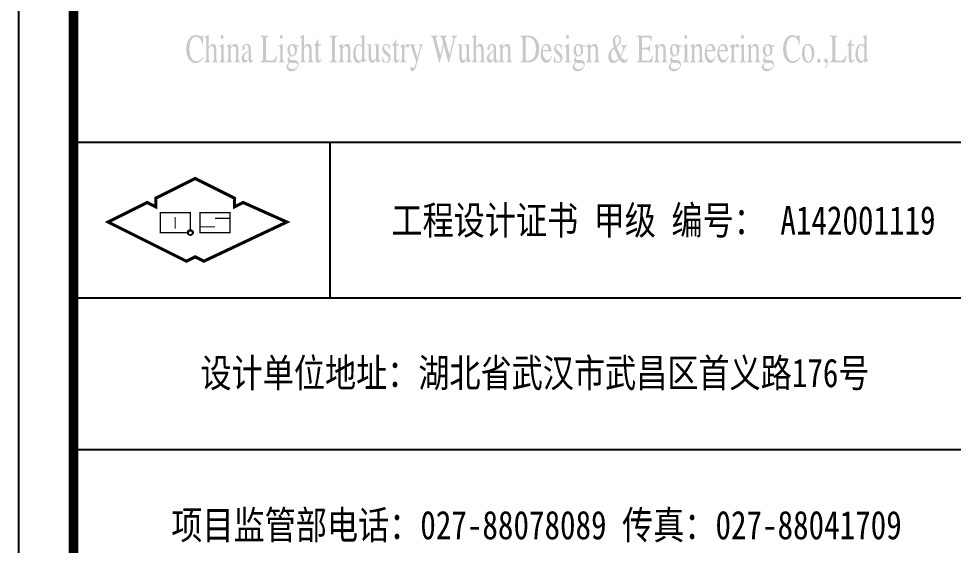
# Model space of a CAD drawing. Header units: metres. Extents: x 497246 to 997717, y 2998582 to 5998198.
# Drawn here: x 498793.2 to 498878.4, y 2999179.7 to 2999227.7 of the extents above; entities that cross this region are included whole.
import ezdxf

# ---------------------------------------------------------------- set-up
doc = ezdxf.new("R2010")
doc.units = ezdxf.units.M
doc.header["$LTSCALE"] = 1000
doc.layers.add('文字-给水', color=140, linetype='CONTINUOUS')
doc.styles.add('中文仿宋', font='simfang.ttf', dxfattribs={"width": 0.8, "height": 2.5})

msp = doc.modelspace()

# ---------------------------------------------------------------- hatches: boundary and pattern name
at = {"layer": '文字-给水'}
h = msp.add_hatch(color=256, dxfattribs=at)
h.paths.add_polyline_path([(498809.964, 2999226.2), (498809.905, 2999226.2), (498809.808, 2999226.059), (498809.803, 2999226.064), (498809.633, 2999226.132), (498809.487, 2999226.18), (498809.317, 2999226.2), (498809.302, 2999226.2), (498809.127, 2999226.171), (498808.972, 2999226.103), (498808.826, 2999225.986), (498808.699, 2999225.83), (498808.685, 2999225.806), (498808.588, 2999225.616), (498808.515, 2999225.402), (498808.471, 2999225.174), (498808.456, 2999224.921), (498808.456, 2999224.911), (498808.471, 2999224.654), (498808.515, 2999224.42), (498808.583, 2999224.206), (498808.68, 2999224.021), (498808.709, 2999223.983), (498808.836, 2999223.837), (498808.981, 2999223.73), (498809.142, 2999223.667), (498809.322, 2999223.647), (498809.443, 2999223.657), (498809.604, 2999223.705), (498809.755, 2999223.798), (498809.891, 2999223.929), (498810.022, 2999224.104), (498809.973, 2999224.182), (498809.905, 2999224.094), (498809.779, 2999223.963), (498809.696, 2999223.905), (498809.536, 2999223.837), (498809.361, 2999223.812), (498809.346, 2999223.812), (498809.181, 2999223.851), (498809.035, 2999223.953), (498808.913, 2999224.124), (498808.874, 2999224.211), (498808.806, 2999224.415), (498808.763, 2999224.654), (498808.748, 2999224.916), (498808.753, 2999225.047), (498808.777, 2999225.3), (498808.826, 2999225.529), (498808.899, 2999225.723), (498808.918, 2999225.752), (498809.035, 2999225.918), (498809.181, 2999226.015), (498809.351, 2999226.044), (498809.414, 2999226.044), (498809.58, 2999225.986), (498809.721, 2999225.859), (498809.769, 2999225.796), (498809.866, 2999225.602), (498809.92, 2999225.363), (498809.988, 2999225.363)], flags=0)
h.paths.add_polyline_path([(498810.503, 2999226.214), (498810.43, 2999226.185), (498810.246, 2999226.103), (498810.119, 2999226.054), (498810.119, 2999225.986), (498810.246, 2999225.966), (498810.28, 2999225.816), (498810.28, 2999223.987), (498810.255, 2999223.832), (498810.119, 2999223.749), (498810.119, 2999223.701), (498810.664, 2999223.701), (498810.664, 2999223.749), (498810.557, 2999223.793), (498810.503, 2999223.987), (498810.503, 2999224.979), (498810.635, 2999225.14), (498810.785, 2999225.198), (498810.829, 2999225.193), (498810.941, 2999225.091), (498810.98, 2999224.853), (498810.98, 2999223.987), (498810.951, 2999223.832), (498810.819, 2999223.749), (498810.819, 2999223.701), (498811.364, 2999223.701), (498811.364, 2999223.749), (498811.257, 2999223.793), (498811.199, 2999223.987), (498811.199, 2999224.829), (498811.189, 2999225.028), (498811.131, 2999225.232), (498811.029, 2999225.354), (498810.878, 2999225.393), (498810.781, 2999225.373), (498810.64, 2999225.276), (498810.503, 2999225.091)], flags=0)
h.paths.add_polyline_path([(498815.949, 2999226.146), (498815.23, 2999226.146), (498815.23, 2999226.078), (498815.244, 2999226.073), (498815.405, 2999226.01), (498815.458, 2999225.835), (498815.458, 2999223.997), (498815.395, 2999223.827), (498815.23, 2999223.769), (498815.23, 2999223.701), (498816.625, 2999223.701), (498816.747, 2999224.342), (498816.683, 2999224.342), (498816.674, 2999224.313), (498816.576, 2999224.08), (498816.465, 2999223.944), (498816.406, 2999223.91), (498816.251, 2999223.866), (498816.037, 2999223.851), (498815.974, 2999223.851), (498815.784, 2999223.895), (498815.721, 2999223.997), (498815.721, 2999225.83), (498815.726, 2999225.85), (498815.784, 2999226.02), (498815.949, 2999226.078)], flags=0)
h.paths.add_polyline_path([(498820.491, 2999225.845), (498820.457, 2999225.782), (498820.35, 2999225.592), (498820.228, 2999225.407), (498820.126, 2999225.295), (498820.121, 2999225.261), (498820.131, 2999225.237), (498820.267, 2999225.237), (498820.267, 2999224.056), (498820.277, 2999223.919), (498820.34, 2999223.725), (498820.466, 2999223.662), (498820.495, 2999223.662), (498820.656, 2999223.739), (498820.68, 2999223.764), (498820.807, 2999223.949), (498820.773, 2999223.992), (498820.743, 2999223.953), (498820.602, 2999223.851), (498820.53, 2999223.91), (498820.491, 2999224.162), (498820.491, 2999225.237), (498820.743, 2999225.237), (498820.743, 2999225.354), (498820.491, 2999225.354)], flags=0)
h.paths.add_polyline_path([(498822.27, 2999226.146), (498821.497, 2999226.146), (498821.497, 2999226.078), (498821.541, 2999226.073), (498821.701, 2999226.005), (498821.75, 2999225.835), (498821.75, 2999223.968), (498821.677, 2999223.817), (498821.497, 2999223.769), (498821.497, 2999223.701), (498822.27, 2999223.701), (498822.27, 2999223.769), (498822.222, 2999223.769), (498822.066, 2999223.842), (498822.017, 2999224.017), (498822.017, 2999225.879), (498822.09, 2999226.025), (498822.27, 2999226.078)], flags=0)
h.paths.add_polyline_path([(498822.718, 2999225.393), (498822.338, 2999225.218), (498822.338, 2999225.164), (498822.465, 2999225.14), (498822.499, 2999224.989), (498822.499, 2999223.987), (498822.47, 2999223.832), (498822.338, 2999223.749), (498822.338, 2999223.701), (498822.883, 2999223.701), (498822.883, 2999223.749), (498822.776, 2999223.793), (498822.718, 2999223.987), (498822.718, 2999224.979), (498822.859, 2999225.14), (498823.004, 2999225.198), (498823.145, 2999225.125), (498823.199, 2999224.916), (498823.199, 2999223.987), (498823.17, 2999223.832), (498823.034, 2999223.749), (498823.034, 2999223.701), (498823.583, 2999223.701), (498823.583, 2999223.749), (498823.476, 2999223.793), (498823.418, 2999223.987), (498823.418, 2999224.829), (498823.408, 2999225.004), (498823.359, 2999225.218), (498823.262, 2999225.349), (498823.121, 2999225.393), (498823, 2999225.368), (498822.854, 2999225.266), (498822.718, 2999225.086)], flags=0)
h.paths.add_polyline_path([(498827.604, 2999225.845), (498827.57, 2999225.782), (498827.463, 2999225.592), (498827.342, 2999225.407), (498827.244, 2999225.295), (498827.235, 2999225.261), (498827.249, 2999225.237), (498827.385, 2999225.237), (498827.385, 2999224.056), (498827.39, 2999223.919), (498827.458, 2999223.725), (498827.585, 2999223.662), (498827.609, 2999223.662), (498827.77, 2999223.739), (498827.794, 2999223.764), (498827.925, 2999223.949), (498827.891, 2999223.992), (498827.862, 2999223.953), (498827.721, 2999223.851), (498827.643, 2999223.91), (498827.604, 2999224.162), (498827.604, 2999225.237), (498827.862, 2999225.237), (498827.862, 2999225.354), (498827.604, 2999225.354)], flags=0)
h.paths.add_polyline_path([(498839.079, 2999223.837), (498839.065, 2999223.822), (498838.899, 2999223.769), (498838.899, 2999223.701), (498839.687, 2999223.701), (498839.872, 2999223.725), (498840.037, 2999223.778), (498840.188, 2999223.861), (498840.324, 2999223.978), (498840.387, 2999224.056), (498840.494, 2999224.226), (498840.567, 2999224.43), (498840.611, 2999224.658), (498840.63, 2999224.916), (498840.626, 2999225.047), (498840.596, 2999225.291), (498840.538, 2999225.509), (498840.451, 2999225.699), (498840.329, 2999225.859), (498840.29, 2999225.898), (498840.154, 2999226.005), (498839.998, 2999226.083), (498839.823, 2999226.132), (498839.634, 2999226.146), (498838.899, 2999226.146), (498838.899, 2999226.078), (498838.909, 2999226.073), (498839.07, 2999226.01), (498839.123, 2999225.835), (498839.123, 2999224.017)], flags=0)
h.paths.add_polyline_path([(498839.556, 2999223.851), (498839.463, 2999223.871), (498839.391, 2999224.026), (498839.391, 2999225.859), (498839.429, 2999225.991), (498839.556, 2999226.01), (498839.721, 2999225.991), (498839.886, 2999225.932), (498840.032, 2999225.83), (498840.149, 2999225.684), (498840.193, 2999225.611), (498840.271, 2999225.412), (498840.319, 2999225.179), (498840.334, 2999224.916), (498840.329, 2999224.804), (498840.3, 2999224.556), (498840.241, 2999224.338), (498840.149, 2999224.158), (498840.052, 2999224.036), (498839.911, 2999223.934), (498839.745, 2999223.871)], flags=0)
h.paths.add_polyline_path([(498840.791, 2999224.775), (498840.771, 2999224.517), (498840.786, 2999224.289), (498840.835, 2999224.065), (498840.927, 2999223.88), (498840.966, 2999223.827), (498841.102, 2999223.701), (498841.272, 2999223.662), (498841.292, 2999223.662), (498841.447, 2999223.715), (498841.598, 2999223.846), (498841.622, 2999223.876), (498841.734, 2999224.065), (498841.802, 2999224.284), (498841.758, 2999224.308), (498841.724, 2999224.221), (498841.608, 2999224.036), (498841.525, 2999223.963), (498841.365, 2999223.91), (498841.35, 2999223.91), (498841.199, 2999223.973), (498841.073, 2999224.143), (498841.029, 2999224.24), (498840.971, 2999224.459), (498840.951, 2999224.717), (498841.754, 2999224.717), (498841.754, 2999224.761), (498841.72, 2999224.999), (498841.627, 2999225.198), (498841.608, 2999225.232), (498841.467, 2999225.354), (498841.297, 2999225.393), (498841.199, 2999225.378), (498841.044, 2999225.3), (498840.917, 2999225.145), (498840.849, 2999224.994)], flags=0)
h.paths.add_polyline_path([(498840.951, 2999224.838), (498840.995, 2999225.062), (498841.092, 2999225.213), (498841.243, 2999225.261), (498841.35, 2999225.232), (498841.447, 2999225.091), (498841.491, 2999224.838)], flags=0)
h.paths.add_polyline_path([(498842.342, 2999225.393), (498842.23, 2999225.373), (498842.089, 2999225.256), (498842.036, 2999225.164), (498841.992, 2999224.94), (498841.997, 2999224.853), (498842.065, 2999224.658), (498842.206, 2999224.493), (498842.381, 2999224.347), (498842.527, 2999224.182), (498842.58, 2999224.007), (498842.507, 2999223.808), (498842.361, 2999223.744), (498842.313, 2999223.749), (498842.186, 2999223.827), (498842.094, 2999223.997), (498842.036, 2999224.265), (498841.992, 2999224.265), (498841.992, 2999223.691), (498842.026, 2999223.691), (498842.084, 2999223.744), (498842.225, 2999223.701), (498842.376, 2999223.662), (498842.493, 2999223.681), (498842.643, 2999223.778), (498842.721, 2999223.91), (498842.76, 2999224.143), (498842.75, 2999224.231), (498842.677, 2999224.415), (498842.527, 2999224.585), (498842.347, 2999224.741), (498842.206, 2999224.897), (498842.152, 2999225.067), (498842.211, 2999225.242), (498842.347, 2999225.305), (498842.464, 2999225.266), (498842.566, 2999225.115), (498842.634, 2999224.858), (498842.673, 2999224.858), (498842.673, 2999225.359), (498842.643, 2999225.359), (498842.6, 2999225.31), (498842.498, 2999225.349)], flags=0)
h.paths.add_polyline_path([(498847.501, 2999223.842), (498847.404, 2999223.861), (498847.263, 2999223.992), (498847.204, 2999224.119), (498847.165, 2999224.357), (498847.18, 2999224.517), (498847.258, 2999224.722), (498847.316, 2999224.804), (498847.472, 2999224.965), (498847.559, 2999224.736), (498847.637, 2999224.551), (498847.676, 2999224.464), (498847.788, 2999224.231), (498847.861, 2999224.075), (498847.802, 2999224.007), (498847.642, 2999223.885)], flags=0)
h.paths.add_polyline_path([(498847.778, 2999223.817), (498847.929, 2999223.983), (498847.943, 2999223.963), (498848.075, 2999223.798), (498848.221, 2999223.686), (498848.386, 2999223.647), (498848.512, 2999223.691), (498848.639, 2999223.832), (498848.76, 2999224.07), (498848.721, 2999224.109), (498848.624, 2999223.978), (498848.473, 2999223.914), (498848.43, 2999223.919), (498848.269, 2999224.017), (498848.211, 2999224.07), (498848.089, 2999224.245), (498848.177, 2999224.435), (498848.284, 2999224.673), (498848.371, 2999224.868), (498848.439, 2999225.018), (498848.522, 2999225.15), (498848.658, 2999225.203), (498848.658, 2999225.271), (498848.099, 2999225.271), (498848.099, 2999225.198), (498848.191, 2999225.179), (498848.264, 2999225.028), (498848.264, 2999225.004), (498848.235, 2999224.819), (498848.152, 2999224.6), (498848.031, 2999224.352), (498847.953, 2999224.513), (498847.846, 2999224.741), (498847.759, 2999224.94), (498847.691, 2999225.12), (498847.749, 2999225.159), (498847.909, 2999225.295), (498848.016, 2999225.427), (498848.06, 2999225.529), (498848.089, 2999225.777), (498848.08, 2999225.879), (498847.992, 2999226.078), (498847.909, 2999226.146), (498847.744, 2999226.2), (498847.598, 2999226.161), (498847.457, 2999226.03), (498847.374, 2999225.85), (498847.34, 2999225.611), (498847.34, 2999225.587), (498847.365, 2999225.388), (498847.433, 2999225.091), (498847.409, 2999225.077), (498847.238, 2999224.921), (498847.102, 2999224.756), (498847.005, 2999224.581), (498846.947, 2999224.396), (498846.927, 2999224.197), (498846.956, 2999223.987), (498847.049, 2999223.798), (498847.054, 2999223.793), (498847.19, 2999223.681), (498847.37, 2999223.647), (498847.501, 2999223.662), (498847.657, 2999223.725)], flags=0)
h.paths.add_polyline_path([(498847.754, 2999226.078), (498847.885, 2999226.005), (498847.89, 2999225.996), (498847.953, 2999225.782), (498847.953, 2999225.767), (498847.919, 2999225.577), (498847.817, 2999225.398), (498847.657, 2999225.242), (498847.637, 2999225.286), (498847.569, 2999225.514), (498847.55, 2999225.748), (498847.55, 2999225.821), (498847.613, 2999226.015)], flags=0)
h.paths.add_polyline_path([(498854.123, 2999225.398), (498853.705, 2999225.198), (498853.705, 2999225.14), (498853.803, 2999225.169), (498853.837, 2999225.164), (498853.905, 2999224.979), (498853.905, 2999223.987), (498853.861, 2999223.817), (498853.705, 2999223.749), (498853.705, 2999223.701), (498854.318, 2999223.701), (498854.318, 2999223.749), (498854.177, 2999223.803), (498854.123, 2999223.987)], flags=0)
h.paths.add_polyline_path([(498853.987, 2999226.219), (498853.895, 2999226.166), (498853.856, 2999226.03), (498853.895, 2999225.893), (498853.987, 2999225.845), (498854.085, 2999225.893), (498854.123, 2999226.03), (498854.085, 2999226.166)], flags=0)
h.paths.add_polyline_path([(498854.775, 2999225.393), (498854.391, 2999225.218), (498854.391, 2999225.164), (498854.522, 2999225.14), (498854.556, 2999224.989), (498854.556, 2999223.987), (498854.527, 2999223.832), (498854.391, 2999223.749), (498854.391, 2999223.701), (498854.935, 2999223.701), (498854.935, 2999223.749), (498854.828, 2999223.793), (498854.775, 2999223.987), (498854.775, 2999224.979), (498854.916, 2999225.14), (498855.057, 2999225.198), (498855.198, 2999225.125), (498855.251, 2999224.916), (498855.251, 2999223.987), (498855.227, 2999223.832), (498855.091, 2999223.749), (498855.091, 2999223.701), (498855.636, 2999223.701), (498855.636, 2999223.749), (498855.529, 2999223.793), (498855.475, 2999223.987), (498855.475, 2999224.829), (498855.465, 2999225.004), (498855.412, 2999225.218), (498855.32, 2999225.349), (498855.174, 2999225.393), (498855.052, 2999225.368), (498854.906, 2999225.266), (498854.775, 2999225.086)], flags=0)
h.paths.add_polyline_path([(498855.743, 2999224.775), (498855.723, 2999224.517), (498855.738, 2999224.289), (498855.786, 2999224.065), (498855.879, 2999223.88), (498855.913, 2999223.827), (498856.054, 2999223.701), (498856.219, 2999223.662), (498856.239, 2999223.662), (498856.399, 2999223.715), (498856.55, 2999223.846), (498856.574, 2999223.876), (498856.686, 2999224.065), (498856.749, 2999224.284), (498856.71, 2999224.308), (498856.676, 2999224.221), (498856.559, 2999224.036), (498856.477, 2999223.963), (498856.316, 2999223.91), (498856.302, 2999223.91), (498856.151, 2999223.973), (498856.025, 2999224.143), (498855.981, 2999224.24), (498855.922, 2999224.459), (498855.903, 2999224.717), (498856.705, 2999224.717), (498856.705, 2999224.761), (498856.666, 2999224.999), (498856.579, 2999225.198), (498856.559, 2999225.232), (498856.418, 2999225.354), (498856.248, 2999225.393), (498856.151, 2999225.378), (498855.995, 2999225.3), (498855.869, 2999225.145), (498855.796, 2999224.994)], flags=0)
h.paths.add_polyline_path([(498855.903, 2999224.838), (498855.947, 2999225.062), (498856.044, 2999225.213), (498856.19, 2999225.261), (498856.297, 2999225.232), (498856.394, 2999225.091), (498856.443, 2999224.838)], flags=0)
h.paths.add_polyline_path([(498856.89, 2999224.775), (498856.871, 2999224.517), (498856.885, 2999224.289), (498856.934, 2999224.065), (498857.026, 2999223.88), (498857.065, 2999223.827), (498857.206, 2999223.701), (498857.371, 2999223.662), (498857.391, 2999223.662), (498857.547, 2999223.715), (498857.697, 2999223.846), (498857.722, 2999223.876), (498857.833, 2999224.065), (498857.901, 2999224.284), (498857.858, 2999224.308), (498857.824, 2999224.221), (498857.707, 2999224.036), (498857.624, 2999223.963), (498857.464, 2999223.91), (498857.449, 2999223.91), (498857.299, 2999223.973), (498857.172, 2999224.143), (498857.128, 2999224.24), (498857.07, 2999224.459), (498857.051, 2999224.717), (498857.853, 2999224.717), (498857.853, 2999224.761), (498857.819, 2999224.999), (498857.731, 2999225.198), (498857.707, 2999225.232), (498857.571, 2999225.354), (498857.396, 2999225.393), (498857.299, 2999225.378), (498857.148, 2999225.3), (498857.017, 2999225.145), (498856.948, 2999224.994)], flags=0)
h.paths.add_polyline_path([(498857.051, 2999224.838), (498857.094, 2999225.062), (498857.192, 2999225.213), (498857.342, 2999225.261), (498857.449, 2999225.232), (498857.547, 2999225.091), (498857.59, 2999224.838)], flags=0)
h.paths.add_polyline_path([(498859.297, 2999225.398), (498858.879, 2999225.198), (498858.879, 2999225.14), (498858.976, 2999225.169), (498859.01, 2999225.164), (498859.073, 2999224.979), (498859.073, 2999223.987), (498859.03, 2999223.817), (498858.879, 2999223.749), (498858.879, 2999223.701), (498859.491, 2999223.701), (498859.491, 2999223.749), (498859.35, 2999223.803), (498859.297, 2999223.987)], flags=0)
h.paths.add_polyline_path([(498859.161, 2999226.219), (498859.068, 2999226.166), (498859.03, 2999226.03), (498859.068, 2999225.893), (498859.161, 2999225.845), (498859.258, 2999225.893), (498859.297, 2999226.03), (498859.258, 2999226.166)], flags=0)
h.paths.add_polyline_path([(498859.948, 2999225.393), (498859.564, 2999225.218), (498859.564, 2999225.164), (498859.696, 2999225.14), (498859.725, 2999224.989), (498859.725, 2999223.987), (498859.701, 2999223.832), (498859.564, 2999223.749), (498859.564, 2999223.701), (498860.109, 2999223.701), (498860.109, 2999223.749), (498860.002, 2999223.793), (498859.948, 2999223.987), (498859.948, 2999224.979), (498860.085, 2999225.14), (498860.231, 2999225.198), (498860.372, 2999225.125), (498860.425, 2999224.916), (498860.425, 2999223.987), (498860.396, 2999223.832), (498860.265, 2999223.749), (498860.265, 2999223.701), (498860.809, 2999223.701), (498860.809, 2999223.749), (498860.702, 2999223.793), (498860.644, 2999223.987), (498860.644, 2999224.829), (498860.639, 2999225.004), (498860.585, 2999225.218), (498860.488, 2999225.349), (498860.347, 2999225.393), (498860.226, 2999225.368), (498860.08, 2999225.266), (498859.948, 2999225.086)], flags=0)
h.paths.add_polyline_path([(498861.811, 2999223.068), (498861.874, 2999223.127), (498861.991, 2999223.302), (498862.03, 2999223.501), (498862.015, 2999223.662), (498861.927, 2999223.832), (498861.874, 2999223.866), (498861.718, 2999223.91), (498861.504, 2999223.924), (498861.456, 2999223.924), (498861.252, 2999223.958), (498861.184, 2999224.036), (498861.193, 2999224.09), (498861.325, 2999224.269), (498861.466, 2999224.245), (498861.631, 2999224.284), (498861.772, 2999224.406), (498861.855, 2999224.581), (498861.889, 2999224.824), (498861.884, 2999224.902), (498861.84, 2999225.125), (498862.054, 2999225.125), (498862.054, 2999225.271), (498861.889, 2999225.256), (498861.879, 2999225.256), (498861.704, 2999225.32), (498861.641, 2999225.354), (498861.48, 2999225.393), (498861.446, 2999225.393), (498861.276, 2999225.344), (498861.145, 2999225.222), (498861.047, 2999225.033), (498861.013, 2999224.799), (498861.033, 2999224.615), (498861.115, 2999224.43), (498861.256, 2999224.299), (498861.237, 2999224.274), (498861.106, 2999224.124), (498861.091, 2999224.104), (498861.028, 2999223.89), (498861.067, 2999223.788), (498861.164, 2999223.71), (498861.125, 2999223.667), (498860.999, 2999223.496), (498860.984, 2999223.482), (498860.906, 2999223.282), (498860.911, 2999223.239), (498861.013, 2999223.044), (498861.028, 2999223.03), (498861.169, 2999222.927), (498861.349, 2999222.893), (498861.49, 2999222.908), (498861.655, 2999222.966)], flags=0)
h.paths.add_polyline_path([(498861.475, 2999223.102), (498861.261, 2999223.132), (498861.135, 2999223.219), (498861.091, 2999223.37), (498861.111, 2999223.467), (498861.218, 2999223.686), (498861.334, 2999223.662), (498861.519, 2999223.652), (498861.67, 2999223.647), (498861.806, 2999223.628), (498861.879, 2999223.598), (498861.962, 2999223.443), (498861.957, 2999223.389), (498861.84, 2999223.214), (498861.816, 2999223.195), (498861.665, 2999223.127)], flags=0)
h.paths.add_polyline_path([(498861.427, 2999225.291), (498861.504, 2999225.266), (498861.621, 2999225.091), (498861.665, 2999224.945), (498861.689, 2999224.697), (498861.684, 2999224.605), (498861.626, 2999224.406), (498861.495, 2999224.338), (498861.412, 2999224.362), (498861.295, 2999224.527), (498861.256, 2999224.663), (498861.232, 2999224.916), (498861.232, 2999224.96), (498861.276, 2999225.184), (498861.281, 2999225.193)], flags=0)
h.paths.add_polyline_path([(498864.368, 2999226.2), (498864.31, 2999226.2), (498864.213, 2999226.059), (498864.213, 2999226.064), (498864.038, 2999226.132), (498863.892, 2999226.18), (498863.727, 2999226.2), (498863.707, 2999226.2), (498863.537, 2999226.171), (498863.376, 2999226.103), (498863.235, 2999225.986), (498863.104, 2999225.83), (498863.094, 2999225.806), (498862.992, 2999225.616), (498862.919, 2999225.402), (498862.876, 2999225.174), (498862.861, 2999224.921), (498862.861, 2999224.911), (498862.876, 2999224.654), (498862.919, 2999224.42), (498862.987, 2999224.206), (498863.09, 2999224.021), (498863.114, 2999223.983), (498863.24, 2999223.837), (498863.386, 2999223.73), (498863.547, 2999223.667), (498863.727, 2999223.647), (498863.848, 2999223.657), (498864.009, 2999223.705), (498864.159, 2999223.798), (498864.3, 2999223.929), (498864.427, 2999224.104), (498864.378, 2999224.182), (498864.31, 2999224.094), (498864.184, 2999223.963), (498864.106, 2999223.905), (498863.94, 2999223.837), (498863.765, 2999223.812), (498863.751, 2999223.812), (498863.586, 2999223.851), (498863.44, 2999223.953), (498863.323, 2999224.124), (498863.279, 2999224.211), (498863.211, 2999224.415), (498863.167, 2999224.654), (498863.158, 2999224.916), (498863.158, 2999225.047), (498863.182, 2999225.3), (498863.231, 2999225.529), (498863.304, 2999225.723), (498863.323, 2999225.752), (498863.445, 2999225.918), (498863.586, 2999226.015), (498863.761, 2999226.044), (498863.824, 2999226.044), (498863.989, 2999225.986), (498864.13, 2999225.859), (498864.174, 2999225.796), (498864.271, 2999225.602), (498864.329, 2999225.363), (498864.393, 2999225.363)], flags=0)
h.paths.add_polyline_path([(498866.761, 2999224.07), (498866.668, 2999224.046), (498866.605, 2999223.866), (498866.62, 2999223.764), (498866.751, 2999223.671), (498866.785, 2999223.681), (498866.824, 2999223.681), (498866.863, 2999223.628), (498866.8, 2999223.428), (498866.78, 2999223.399), (498866.649, 2999223.243), (498866.673, 2999223.171), (498866.741, 2999223.219), (498866.872, 2999223.399), (498866.921, 2999223.511), (498866.965, 2999223.73), (498866.965, 2999223.754), (498866.907, 2999223.978)], flags=0)
h.paths.add_polyline_path([(498869.075, 2999225.845), (498869.041, 2999225.782), (498868.934, 2999225.592), (498868.813, 2999225.407), (498868.71, 2999225.295), (498868.701, 2999225.261), (498868.715, 2999225.237), (498868.851, 2999225.237), (498868.851, 2999224.056), (498868.861, 2999223.919), (498868.924, 2999223.725), (498869.051, 2999223.662), (498869.08, 2999223.662), (498869.24, 2999223.739), (498869.265, 2999223.764), (498869.391, 2999223.949), (498869.357, 2999223.992), (498869.328, 2999223.953), (498869.187, 2999223.851), (498869.109, 2999223.91), (498869.075, 2999224.162), (498869.075, 2999225.237), (498869.328, 2999225.237), (498869.328, 2999225.354), (498869.075, 2999225.354)], flags=0)
h.paths.add_polyline_path([(498870.145, 2999223.754), (498870.266, 2999223.919), (498870.266, 2999223.652), (498870.334, 2999223.701), (498870.5, 2999223.793), (498870.66, 2999223.866), (498870.66, 2999223.919), (498870.524, 2999223.939), (498870.485, 2999224.08), (498870.485, 2999226.224), (498870.412, 2999226.19), (498870.227, 2999226.107), (498870.096, 2999226.059), (498870.096, 2999225.986), (498870.227, 2999225.981), (498870.266, 2999225.83), (498870.266, 2999225.237), (498870.179, 2999225.339), (498870.009, 2999225.393), (498869.897, 2999225.373), (498869.746, 2999225.286), (498869.615, 2999225.12), (498869.537, 2999224.95), (498869.474, 2999224.727), (498869.454, 2999224.483), (498869.474, 2999224.24), (498869.527, 2999224.017), (498869.615, 2999223.837), (498869.746, 2999223.705), (498869.902, 2999223.652), (498869.999, 2999223.667)], flags=0)
h.paths.add_polyline_path([(498870.009, 2999223.832), (498869.882, 2999223.88), (498869.766, 2999224.056), (498869.746, 2999224.114), (498869.697, 2999224.333), (498869.678, 2999224.595), (498869.697, 2999224.848), (498869.756, 2999225.062), (498869.858, 2999225.218), (498870.009, 2999225.281), (498870.048, 2999225.276), (498870.193, 2999225.169), (498870.227, 2999225.106), (498870.266, 2999224.868), (498870.266, 2999224.075), (498870.169, 2999223.885)], flags=0)
h.paths.add_polyline_path([(498867.84, 2999226.146), (498867.12, 2999226.146), (498867.12, 2999226.078), (498867.135, 2999226.073), (498867.295, 2999226.01), (498867.349, 2999225.835), (498867.349, 2999223.997), (498867.286, 2999223.827), (498867.12, 2999223.769), (498867.12, 2999223.701), (498868.516, 2999223.701), (498868.637, 2999224.342), (498868.574, 2999224.342), (498868.565, 2999224.313), (498868.467, 2999224.08), (498868.355, 2999223.944), (498868.297, 2999223.91), (498868.142, 2999223.866), (498867.928, 2999223.851), (498867.864, 2999223.851), (498867.675, 2999223.895), (498867.612, 2999223.997), (498867.612, 2999225.83), (498867.616, 2999225.85), (498867.675, 2999226.02), (498867.84, 2999226.078)], flags=0)
h.paths.add_polyline_path([(498866.226, 2999223.71), (498866.27, 2999223.866), (498866.226, 2999224.017), (498866.114, 2999224.07), (498866.012, 2999224.012), (498865.973, 2999223.866), (498866.017, 2999223.71), (498866.119, 2999223.642)], flags=0)
h.paths.add_polyline_path([(498865.404, 2999223.754), (498865.535, 2999223.9), (498865.623, 2999224.065), (498865.691, 2999224.279), (498865.715, 2999224.532), (498865.71, 2999224.736), (498865.662, 2999224.96), (498865.574, 2999225.15), (498865.472, 2999225.266), (498865.326, 2999225.359), (498865.146, 2999225.393), (498865.005, 2999225.373), (498864.85, 2999225.286), (498864.728, 2999225.14), (498864.66, 2999225.004), (498864.597, 2999224.785), (498864.577, 2999224.532), (498864.592, 2999224.342), (498864.641, 2999224.114), (498864.738, 2999223.919), (498864.811, 2999223.817), (498864.957, 2999223.701), (498865.122, 2999223.662), (498865.248, 2999223.676)], flags=0)
h.paths.add_polyline_path([(498865.18, 2999223.773), (498865.141, 2999223.773), (498865.005, 2999223.861), (498864.903, 2999224.07), (498864.869, 2999224.182), (498864.83, 2999224.415), (498864.816, 2999224.678), (498864.83, 2999224.892), (498864.889, 2999225.106), (498864.952, 2999225.208), (498865.103, 2999225.281), (498865.156, 2999225.276), (498865.297, 2999225.184), (498865.399, 2999224.989), (498865.428, 2999224.882), (498865.467, 2999224.654), (498865.477, 2999224.381), (498865.467, 2999224.211), (498865.419, 2999223.987), (498865.331, 2999223.837)], flags=0)
h.paths.add_polyline_path([(498858.689, 2999225.398), (498858.641, 2999225.388), (498858.514, 2999225.281), (498858.383, 2999225.057), (498858.383, 2999225.398), (498857.97, 2999225.193), (498857.97, 2999225.135), (498858.062, 2999225.164), (498858.106, 2999225.145), (498858.164, 2999224.936), (498858.164, 2999223.987), (498858.12, 2999223.817), (498857.97, 2999223.749), (498857.97, 2999223.701), (498858.582, 2999223.701), (498858.582, 2999223.749), (498858.441, 2999223.803), (498858.383, 2999223.987), (498858.383, 2999224.858), (498858.441, 2999225.062), (498858.548, 2999225.164), (498858.626, 2999225.106), (498858.723, 2999225.038), (498858.752, 2999225.043), (498858.825, 2999225.213), (498858.786, 2999225.344)], flags=0)
h.paths.add_polyline_path([(498853.331, 2999223.068), (498853.394, 2999223.127), (498853.511, 2999223.302), (498853.55, 2999223.501), (498853.535, 2999223.662), (498853.448, 2999223.832), (498853.394, 2999223.866), (498853.243, 2999223.91), (498853.025, 2999223.924), (498852.976, 2999223.924), (498852.772, 2999223.958), (498852.704, 2999224.036), (498852.713, 2999224.09), (498852.845, 2999224.269), (498852.986, 2999224.245), (498853.156, 2999224.284), (498853.292, 2999224.406), (498853.375, 2999224.581), (498853.409, 2999224.824), (498853.404, 2999224.902), (498853.36, 2999225.125), (498853.574, 2999225.125), (498853.574, 2999225.271), (498853.409, 2999225.256), (498853.399, 2999225.256), (498853.224, 2999225.32), (498853.161, 2999225.354), (498853, 2999225.393), (498852.971, 2999225.393), (498852.796, 2999225.344), (498852.665, 2999225.222), (498852.567, 2999225.033), (498852.538, 2999224.799), (498852.558, 2999224.615), (498852.636, 2999224.43), (498852.781, 2999224.299), (498852.757, 2999224.274), (498852.626, 2999224.124), (498852.611, 2999224.104), (498852.548, 2999223.89), (498852.587, 2999223.788), (498852.684, 2999223.71), (498852.645, 2999223.667), (498852.519, 2999223.496), (498852.504, 2999223.482), (498852.426, 2999223.282), (498852.431, 2999223.239), (498852.533, 2999223.044), (498852.548, 2999223.03), (498852.689, 2999222.927), (498852.869, 2999222.893), (498853.01, 2999222.908), (498853.175, 2999222.966)], flags=0)
h.paths.add_polyline_path([(498852.995, 2999223.102), (498852.786, 2999223.132), (498852.655, 2999223.219), (498852.616, 2999223.37), (498852.631, 2999223.467), (498852.743, 2999223.686), (498852.854, 2999223.662), (498853.039, 2999223.652), (498853.19, 2999223.647), (498853.326, 2999223.628), (498853.399, 2999223.598), (498853.482, 2999223.443), (498853.477, 2999223.389), (498853.36, 2999223.214), (498853.336, 2999223.195), (498853.185, 2999223.127)], flags=0)
h.paths.add_polyline_path([(498852.947, 2999225.291), (498853.025, 2999225.266), (498853.146, 2999225.091), (498853.185, 2999224.945), (498853.209, 2999224.697), (498853.204, 2999224.605), (498853.146, 2999224.406), (498853.015, 2999224.338), (498852.932, 2999224.362), (498852.815, 2999224.527), (498852.777, 2999224.663), (498852.752, 2999224.916), (498852.752, 2999224.96), (498852.796, 2999225.184), (498852.801, 2999225.193)], flags=0)
h.paths.add_polyline_path([(498851.469, 2999225.393), (498851.084, 2999225.218), (498851.084, 2999225.164), (498851.216, 2999225.14), (498851.25, 2999224.989), (498851.25, 2999223.987), (498851.221, 2999223.832), (498851.084, 2999223.749), (498851.084, 2999223.701), (498851.629, 2999223.701), (498851.629, 2999223.749), (498851.522, 2999223.793), (498851.469, 2999223.987), (498851.469, 2999224.979), (498851.605, 2999225.14), (498851.751, 2999225.198), (498851.892, 2999225.125), (498851.945, 2999224.916), (498851.945, 2999223.987), (498851.916, 2999223.832), (498851.785, 2999223.749), (498851.785, 2999223.701), (498852.329, 2999223.701), (498852.329, 2999223.749), (498852.222, 2999223.793), (498852.164, 2999223.987), (498852.164, 2999224.829), (498852.159, 2999225.004), (498852.106, 2999225.218), (498852.013, 2999225.349), (498851.867, 2999225.393), (498851.746, 2999225.368), (498851.6, 2999225.266), (498851.469, 2999225.086)], flags=0)
h.paths.add_polyline_path([(498850.89, 2999226.146), (498849.514, 2999226.146), (498849.514, 2999226.078), (498849.543, 2999226.073), (498849.699, 2999226.015), (498849.742, 2999225.835), (498849.742, 2999223.997), (498849.679, 2999223.827), (498849.514, 2999223.769), (498849.514, 2999223.701), (498850.909, 2999223.701), (498851.026, 2999224.323), (498850.953, 2999224.323), (498850.909, 2999224.177), (498850.802, 2999223.992), (498850.695, 2999223.895), (498850.53, 2999223.851), (498850.131, 2999223.851), (498850.044, 2999223.866), (498850.005, 2999223.997), (498850.005, 2999224.902), (498850.443, 2999224.902), (498850.598, 2999224.829), (498850.642, 2999224.77), (498850.691, 2999224.547), (498850.744, 2999224.547), (498850.744, 2999225.412), (498850.691, 2999225.412), (498850.666, 2999225.237), (498850.574, 2999225.101), (498850.404, 2999225.057), (498850.005, 2999225.057), (498850.005, 2999225.84), (498850.01, 2999225.898), (498850.141, 2999225.996), (498850.53, 2999225.996), (498850.579, 2999225.991), (498850.73, 2999225.908), (498850.759, 2999225.855), (498850.832, 2999225.616), (498850.89, 2999225.616)], flags=0)
h.paths.add_polyline_path([(498845.284, 2999225.393), (498844.904, 2999225.218), (498844.904, 2999225.164), (498845.031, 2999225.14), (498845.065, 2999224.989), (498845.065, 2999223.987), (498845.036, 2999223.832), (498844.904, 2999223.749), (498844.904, 2999223.701), (498845.449, 2999223.701), (498845.449, 2999223.749), (498845.342, 2999223.793), (498845.284, 2999223.987), (498845.284, 2999224.979), (498845.425, 2999225.14), (498845.571, 2999225.198), (498845.712, 2999225.125), (498845.765, 2999224.916), (498845.765, 2999223.987), (498845.736, 2999223.832), (498845.6, 2999223.749), (498845.6, 2999223.701), (498846.149, 2999223.701), (498846.149, 2999223.749), (498846.042, 2999223.793), (498845.984, 2999223.987), (498845.984, 2999224.829), (498845.974, 2999225.004), (498845.926, 2999225.218), (498845.828, 2999225.349), (498845.687, 2999225.393), (498845.566, 2999225.368), (498845.42, 2999225.266), (498845.284, 2999225.086)], flags=0)
h.paths.add_polyline_path([(498844.559, 2999223.068), (498844.622, 2999223.127), (498844.744, 2999223.302), (498844.783, 2999223.501), (498844.768, 2999223.662), (498844.676, 2999223.832), (498844.622, 2999223.866), (498844.472, 2999223.91), (498844.258, 2999223.924), (498844.204, 2999223.924), (498844.005, 2999223.958), (498843.937, 2999224.036), (498843.942, 2999224.09), (498844.073, 2999224.269), (498844.214, 2999224.245), (498844.384, 2999224.284), (498844.52, 2999224.406), (498844.608, 2999224.581), (498844.637, 2999224.824), (498844.637, 2999224.902), (498844.588, 2999225.125), (498844.802, 2999225.125), (498844.802, 2999225.271), (498844.642, 2999225.256), (498844.627, 2999225.256), (498844.457, 2999225.32), (498844.394, 2999225.354), (498844.233, 2999225.393), (498844.199, 2999225.393), (498844.029, 2999225.344), (498843.893, 2999225.222), (498843.801, 2999225.033), (498843.767, 2999224.799), (498843.786, 2999224.615), (498843.869, 2999224.43), (498844.01, 2999224.299), (498843.985, 2999224.274), (498843.859, 2999224.124), (498843.844, 2999224.104), (498843.776, 2999223.89), (498843.82, 2999223.788), (498843.913, 2999223.71), (498843.878, 2999223.667), (498843.747, 2999223.496), (498843.737, 2999223.482), (498843.66, 2999223.282), (498843.66, 2999223.239), (498843.767, 2999223.044), (498843.776, 2999223.03), (498843.922, 2999222.927), (498844.102, 2999222.893), (498844.243, 2999222.908), (498844.408, 2999222.966)], flags=0)
h.paths.add_polyline_path([(498844.224, 2999223.102), (498844.015, 2999223.132), (498843.888, 2999223.219), (498843.844, 2999223.37), (498843.859, 2999223.467), (498843.971, 2999223.686), (498844.088, 2999223.662), (498844.267, 2999223.652), (498844.418, 2999223.647), (498844.559, 2999223.628), (498844.632, 2999223.598), (498844.71, 2999223.443), (498844.705, 2999223.389), (498844.593, 2999223.214), (498844.564, 2999223.195), (498844.413, 2999223.127)], flags=0)
h.paths.add_polyline_path([(498844.18, 2999225.291), (498844.258, 2999225.266), (498844.374, 2999225.091), (498844.418, 2999224.945), (498844.438, 2999224.697), (498844.438, 2999224.605), (498844.379, 2999224.406), (498844.243, 2999224.338), (498844.165, 2999224.362), (498844.049, 2999224.527), (498844.01, 2999224.663), (498843.981, 2999224.916), (498843.981, 2999224.96), (498844.029, 2999225.184), (498844.034, 2999225.193)], flags=0)
h.paths.add_polyline_path([(498843.207, 2999226.219), (498843.11, 2999226.166), (498843.076, 2999226.03), (498843.11, 2999225.893), (498843.207, 2999225.845), (498843.3, 2999225.893), (498843.339, 2999226.03), (498843.3, 2999226.166)], flags=0)
h.paths.add_polyline_path([(498843.339, 2999225.398), (498842.925, 2999225.198), (498842.925, 2999225.14), (498843.023, 2999225.169), (498843.052, 2999225.164), (498843.12, 2999224.979), (498843.12, 2999223.987), (498843.076, 2999223.817), (498842.925, 2999223.749), (498842.925, 2999223.701), (498843.538, 2999223.701), (498843.538, 2999223.749), (498843.397, 2999223.803), (498843.339, 2999223.987)], flags=0)
h.paths.add_polyline_path([(498837.309, 2999225.393), (498836.925, 2999225.218), (498836.925, 2999225.164), (498837.057, 2999225.14), (498837.091, 2999224.989), (498837.091, 2999223.987), (498837.061, 2999223.832), (498836.925, 2999223.749), (498836.925, 2999223.701), (498837.47, 2999223.701), (498837.47, 2999223.749), (498837.363, 2999223.793), (498837.309, 2999223.987), (498837.309, 2999224.979), (498837.446, 2999225.14), (498837.591, 2999225.198), (498837.732, 2999225.125), (498837.786, 2999224.916), (498837.786, 2999223.987), (498837.757, 2999223.832), (498837.626, 2999223.749), (498837.626, 2999223.701), (498838.17, 2999223.701), (498838.17, 2999223.749), (498838.063, 2999223.793), (498838.005, 2999223.987), (498838.005, 2999224.829), (498838, 2999225.004), (498837.946, 2999225.218), (498837.854, 2999225.349), (498837.708, 2999225.393), (498837.587, 2999225.368), (498837.441, 2999225.266), (498837.309, 2999225.086)], flags=0)
h.paths.add_polyline_path([(498836.264, 2999223.885), (498836.249, 2999223.885), (498836.118, 2999223.968), (498836.074, 2999224.192), (498836.094, 2999224.323), (498836.211, 2999224.503), (498836.293, 2999224.571), (498836.488, 2999224.673), (498836.488, 2999224.031), (498836.41, 2999223.953)], flags=0)
h.paths.add_polyline_path([(498836.361, 2999223.793), (498836.497, 2999223.944), (498836.546, 2999223.739), (498836.677, 2999223.662), (498836.799, 2999223.73), (498836.901, 2999223.851), (498836.891, 2999223.944), (498836.77, 2999223.866), (498836.707, 2999224.012), (498836.707, 2999224.824), (498836.682, 2999225.096), (498836.609, 2999225.271), (498836.502, 2999225.359), (498836.313, 2999225.393), (498836.196, 2999225.373), (498836.04, 2999225.291), (498835.948, 2999225.174), (498835.899, 2999224.965), (498835.929, 2999224.868), (498836.011, 2999224.824), (498836.094, 2999224.882), (498836.128, 2999225.004), (498836.128, 2999225.086), (498836.123, 2999225.15), (498836.147, 2999225.247), (498836.313, 2999225.305), (498836.366, 2999225.295), (498836.454, 2999225.174), (498836.488, 2999224.902), (498836.488, 2999224.765), (498836.42, 2999224.736), (498836.259, 2999224.644), (498836.104, 2999224.542), (498835.977, 2999224.42), (498835.88, 2999224.245), (498835.851, 2999224.031), (498835.851, 2999223.978), (498835.933, 2999223.773), (498835.967, 2999223.73), (498836.128, 2999223.662), (498836.138, 2999223.662), (498836.303, 2999223.744)], flags=0)
h.paths.add_polyline_path([(498834.864, 2999226.214), (498834.796, 2999226.185), (498834.611, 2999226.103), (498834.484, 2999226.054), (498834.484, 2999225.986), (498834.611, 2999225.966), (498834.645, 2999225.816), (498834.645, 2999223.987), (498834.616, 2999223.832), (498834.484, 2999223.749), (498834.484, 2999223.701), (498835.029, 2999223.701), (498835.029, 2999223.749), (498834.922, 2999223.793), (498834.864, 2999223.987), (498834.864, 2999224.979), (498835, 2999225.14), (498835.151, 2999225.198), (498835.194, 2999225.193), (498835.306, 2999225.091), (498835.345, 2999224.853), (498835.345, 2999223.987), (498835.316, 2999223.832), (498835.18, 2999223.749), (498835.18, 2999223.701), (498835.729, 2999223.701), (498835.729, 2999223.749), (498835.622, 2999223.793), (498835.564, 2999223.987), (498835.564, 2999224.829), (498835.554, 2999225.028), (498835.496, 2999225.232), (498835.389, 2999225.354), (498835.243, 2999225.393), (498835.146, 2999225.373), (498835.005, 2999225.276), (498834.864, 2999225.091)], flags=0)
h.paths.add_polyline_path([(498833.575, 2999225.354), (498833.191, 2999225.354), (498833.191, 2999225.305), (498833.322, 2999225.256), (498833.356, 2999225.086), (498833.356, 2999224.231), (498833.361, 2999224.056), (498833.415, 2999223.837), (498833.507, 2999223.705), (498833.648, 2999223.662), (498833.765, 2999223.686), (498833.906, 2999223.793), (498834.042, 2999223.978), (498834.042, 2999223.662), (498834.081, 2999223.681), (498834.246, 2999223.759), (498834.407, 2999223.832), (498834.407, 2999223.885), (498834.314, 2999223.9), (498834.246, 2999224.07), (498834.246, 2999225.354), (498833.838, 2999225.354), (498833.838, 2999225.305), (498833.988, 2999225.256), (498834.027, 2999225.072), (498834.027, 2999224.138), (498833.94, 2999223.963), (498833.925, 2999223.944), (498833.765, 2999223.876), (498833.629, 2999223.958), (498833.575, 2999224.177)], flags=0)
h.paths.add_polyline_path([(498831.382, 2999226.146), (498830.745, 2999226.146), (498830.745, 2999226.078), (498830.789, 2999226.069), (498830.92, 2999225.928), (498830.964, 2999225.816), (498831.037, 2999225.548), (498831.514, 2999223.647), (498831.548, 2999223.647), (498831.951, 2999225.222), (498832.364, 2999223.647), (498832.398, 2999223.647), (498832.938, 2999225.83), (498833.006, 2999226), (498833.147, 2999226.078), (498833.147, 2999226.146), (498832.632, 2999226.146), (498832.632, 2999226.078), (498832.724, 2999226.059), (498832.807, 2999225.908), (498832.783, 2999225.68), (498832.447, 2999224.391), (498832.053, 2999225.821), (498832.034, 2999225.952), (498832.058, 2999226.02), (498832.233, 2999226.078), (498832.233, 2999226.146), (498831.543, 2999226.146), (498831.543, 2999226.078), (498831.689, 2999226.015), (498831.786, 2999225.825), (498831.888, 2999225.432), (498831.611, 2999224.391), (498831.232, 2999225.835), (498831.207, 2999225.947), (498831.222, 2999226.01), (498831.382, 2999226.078)], flags=0)
h.paths.add_polyline_path([(498830.016, 2999225.354), (498829.666, 2999225.354), (498829.666, 2999225.305), (498829.758, 2999225.271), (498829.792, 2999225.213), (498829.758, 2999225.052), (498829.535, 2999224.124), (498829.223, 2999225.086), (498829.204, 2999225.203), (498829.209, 2999225.232), (498829.355, 2999225.305), (498829.355, 2999225.354), (498828.825, 2999225.354), (498828.825, 2999225.305), (498828.927, 2999225.232), (498828.99, 2999225.067), (498829.418, 2999223.769), (498829.34, 2999223.462), (498829.262, 2999223.268), (498829.18, 2999223.205), (498829.102, 2999223.224), (498828.995, 2999223.268), (498828.907, 2999223.234), (498828.864, 2999223.127), (498828.902, 2999222.966), (498829.053, 2999222.893), (498829.136, 2999222.913), (498829.253, 2999223.01), (498829.355, 2999223.195), (498829.447, 2999223.467), (498829.875, 2999225.072), (498829.933, 2999225.213), (498830.016, 2999225.305)], flags=0)
h.paths.add_polyline_path([(498828.65, 2999225.398), (498828.601, 2999225.388), (498828.475, 2999225.281), (498828.343, 2999225.057), (498828.343, 2999225.398), (498827.93, 2999225.193), (498827.93, 2999225.135), (498828.022, 2999225.164), (498828.066, 2999225.145), (498828.124, 2999224.936), (498828.124, 2999223.987), (498828.081, 2999223.817), (498827.93, 2999223.749), (498827.93, 2999223.701), (498828.543, 2999223.701), (498828.543, 2999223.749), (498828.402, 2999223.803), (498828.343, 2999223.987), (498828.343, 2999224.858), (498828.407, 2999225.062), (498828.509, 2999225.164), (498828.586, 2999225.106), (498828.684, 2999225.038), (498828.713, 2999225.043), (498828.786, 2999225.213), (498828.747, 2999225.344)], flags=0)
h.paths.add_polyline_path([(498826.68, 2999225.393), (498826.564, 2999225.373), (498826.428, 2999225.256), (498826.374, 2999225.164), (498826.325, 2999224.94), (498826.33, 2999224.853), (498826.398, 2999224.658), (498826.539, 2999224.493), (498826.719, 2999224.347), (498826.86, 2999224.182), (498826.914, 2999224.007), (498826.846, 2999223.808), (498826.695, 2999223.744), (498826.646, 2999223.749), (498826.525, 2999223.827), (498826.432, 2999223.997), (498826.369, 2999224.265), (498826.325, 2999224.265), (498826.325, 2999223.691), (498826.364, 2999223.691), (498826.418, 2999223.744), (498826.564, 2999223.701), (498826.714, 2999223.662), (498826.826, 2999223.681), (498826.977, 2999223.778), (498827.055, 2999223.91), (498827.094, 2999224.143), (498827.089, 2999224.231), (498827.016, 2999224.415), (498826.86, 2999224.585), (498826.68, 2999224.741), (498826.544, 2999224.897), (498826.486, 2999225.067), (498826.549, 2999225.242), (498826.685, 2999225.305), (498826.797, 2999225.266), (498826.899, 2999225.115), (498826.967, 2999224.858), (498827.011, 2999224.858), (498827.011, 2999225.359), (498826.977, 2999225.359), (498826.933, 2999225.31), (498826.831, 2999225.349)], flags=0)
h.paths.add_polyline_path([(498825.309, 2999225.354), (498824.925, 2999225.354), (498824.925, 2999225.305), (498825.061, 2999225.256), (498825.09, 2999225.086), (498825.09, 2999224.231), (498825.1, 2999224.056), (498825.149, 2999223.837), (498825.246, 2999223.705), (498825.387, 2999223.662), (498825.499, 2999223.686), (498825.645, 2999223.793), (498825.776, 2999223.978), (498825.776, 2999223.662), (498825.815, 2999223.681), (498825.985, 2999223.759), (498826.141, 2999223.832), (498826.141, 2999223.885), (498826.048, 2999223.9), (498825.985, 2999224.07), (498825.985, 2999225.354), (498825.572, 2999225.354), (498825.572, 2999225.305), (498825.723, 2999225.256), (498825.761, 2999225.072), (498825.761, 2999224.138), (498825.679, 2999223.963), (498825.659, 2999223.944), (498825.499, 2999223.876), (498825.363, 2999223.958), (498825.309, 2999224.177)], flags=0)
h.paths.add_polyline_path([(498824.366, 2999223.754), (498824.483, 2999223.919), (498824.483, 2999223.652), (498824.556, 2999223.701), (498824.716, 2999223.793), (498824.876, 2999223.866), (498824.876, 2999223.919), (498824.745, 2999223.939), (498824.706, 2999224.08), (498824.706, 2999226.224), (498824.633, 2999226.19), (498824.444, 2999226.107), (498824.317, 2999226.059), (498824.317, 2999225.986), (498824.444, 2999225.981), (498824.483, 2999225.83), (498824.483, 2999225.237), (498824.395, 2999225.339), (498824.225, 2999225.393), (498824.113, 2999225.373), (498823.967, 2999225.286), (498823.836, 2999225.12), (498823.753, 2999224.95), (498823.695, 2999224.727), (498823.675, 2999224.483), (498823.69, 2999224.24), (498823.744, 2999224.017), (498823.836, 2999223.837), (498823.962, 2999223.705), (498824.123, 2999223.652), (498824.215, 2999223.667)], flags=0)
h.paths.add_polyline_path([(498824.23, 2999223.832), (498824.103, 2999223.88), (498823.987, 2999224.056), (498823.962, 2999224.114), (498823.914, 2999224.333), (498823.899, 2999224.595), (498823.914, 2999224.848), (498823.977, 2999225.062), (498824.074, 2999225.218), (498824.23, 2999225.281), (498824.264, 2999225.276), (498824.41, 2999225.169), (498824.444, 2999225.106), (498824.483, 2999224.868), (498824.483, 2999224.075), (498824.385, 2999223.885)], flags=0)
h.paths.add_polyline_path([(498819.197, 2999226.214), (498819.129, 2999226.185), (498818.94, 2999226.103), (498818.813, 2999226.054), (498818.813, 2999225.986), (498818.944, 2999225.966), (498818.978, 2999225.816), (498818.978, 2999223.987), (498818.949, 2999223.832), (498818.813, 2999223.749), (498818.813, 2999223.701), (498819.363, 2999223.701), (498819.363, 2999223.749), (498819.256, 2999223.793), (498819.197, 2999223.987), (498819.197, 2999224.979), (498819.333, 2999225.14), (498819.484, 2999225.198), (498819.523, 2999225.193), (498819.64, 2999225.091), (498819.679, 2999224.853), (498819.679, 2999223.987), (498819.649, 2999223.832), (498819.513, 2999223.749), (498819.513, 2999223.701), (498820.058, 2999223.701), (498820.058, 2999223.749), (498819.951, 2999223.793), (498819.897, 2999223.987), (498819.897, 2999224.829), (498819.883, 2999225.028), (498819.829, 2999225.232), (498819.722, 2999225.354), (498819.572, 2999225.393), (498819.479, 2999225.373), (498819.333, 2999225.276), (498819.197, 2999225.091)], flags=0)
h.paths.add_polyline_path([(498818.473, 2999223.068), (498818.536, 2999223.127), (498818.653, 2999223.302), (498818.692, 2999223.501), (498818.677, 2999223.662), (498818.589, 2999223.832), (498818.536, 2999223.866), (498818.385, 2999223.91), (498818.166, 2999223.924), (498818.118, 2999223.924), (498817.914, 2999223.958), (498817.846, 2999224.036), (498817.855, 2999224.09), (498817.987, 2999224.269), (498818.128, 2999224.245), (498818.298, 2999224.284), (498818.434, 2999224.406), (498818.521, 2999224.581), (498818.551, 2999224.824), (498818.551, 2999224.902), (498818.502, 2999225.125), (498818.716, 2999225.125), (498818.716, 2999225.271), (498818.555, 2999225.256), (498818.541, 2999225.256), (498818.366, 2999225.32), (498818.307, 2999225.354), (498818.147, 2999225.393), (498818.113, 2999225.393), (498817.943, 2999225.344), (498817.807, 2999225.222), (498817.714, 2999225.033), (498817.68, 2999224.799), (498817.7, 2999224.615), (498817.777, 2999224.43), (498817.923, 2999224.299), (498817.899, 2999224.274), (498817.768, 2999224.124), (498817.758, 2999224.104), (498817.69, 2999223.89), (498817.729, 2999223.788), (498817.826, 2999223.71), (498817.792, 2999223.667), (498817.661, 2999223.496), (498817.651, 2999223.482), (498817.568, 2999223.282), (498817.573, 2999223.239), (498817.675, 2999223.044), (498817.69, 2999223.03), (498817.836, 2999222.927), (498818.011, 2999222.893), (498818.152, 2999222.908), (498818.317, 2999222.966)], flags=0)
h.paths.add_polyline_path([(498818.137, 2999223.102), (498817.928, 2999223.132), (498817.802, 2999223.219), (498817.758, 2999223.37), (498817.773, 2999223.467), (498817.884, 2999223.686), (498818.001, 2999223.662), (498818.181, 2999223.652), (498818.332, 2999223.647), (498818.473, 2999223.628), (498818.541, 2999223.598), (498818.623, 2999223.443), (498818.619, 2999223.389), (498818.507, 2999223.214), (498818.478, 2999223.195), (498818.327, 2999223.127)], flags=0)
h.paths.add_polyline_path([(498818.089, 2999225.291), (498818.171, 2999225.266), (498818.288, 2999225.091), (498818.327, 2999224.945), (498818.351, 2999224.697), (498818.346, 2999224.605), (498818.288, 2999224.406), (498818.157, 2999224.338), (498818.079, 2999224.362), (498817.957, 2999224.527), (498817.918, 2999224.663), (498817.894, 2999224.916), (498817.894, 2999224.96), (498817.943, 2999225.184), (498817.943, 2999225.193)], flags=0)
h.paths.add_polyline_path([(498817.116, 2999226.219), (498817.024, 2999226.166), (498816.99, 2999226.03), (498817.024, 2999225.893), (498817.116, 2999225.845), (498817.213, 2999225.893), (498817.252, 2999226.03), (498817.213, 2999226.166)], flags=0)
h.paths.add_polyline_path([(498817.252, 2999225.398), (498816.834, 2999225.198), (498816.834, 2999225.14), (498816.936, 2999225.169), (498816.965, 2999225.164), (498817.034, 2999224.979), (498817.034, 2999223.987), (498816.99, 2999223.817), (498816.834, 2999223.749), (498816.834, 2999223.701), (498817.447, 2999223.701), (498817.447, 2999223.749), (498817.306, 2999223.803), (498817.252, 2999223.987)], flags=0)
h.paths.add_polyline_path([(498813.912, 2999223.885), (498813.897, 2999223.885), (498813.766, 2999223.968), (498813.727, 2999224.192), (498813.747, 2999224.323), (498813.858, 2999224.503), (498813.946, 2999224.571), (498814.136, 2999224.673), (498814.136, 2999224.031), (498814.063, 2999223.953)], flags=0)
h.paths.add_polyline_path([(498814.009, 2999223.793), (498814.145, 2999223.944), (498814.194, 2999223.739), (498814.325, 2999223.662), (498814.447, 2999223.73), (498814.549, 2999223.851), (498814.539, 2999223.944), (498814.418, 2999223.866), (498814.354, 2999224.012), (498814.354, 2999224.824), (498814.33, 2999225.096), (498814.257, 2999225.271), (498814.155, 2999225.359), (498813.965, 2999225.393), (498813.844, 2999225.373), (498813.688, 2999225.291), (498813.596, 2999225.174), (498813.547, 2999224.965), (498813.576, 2999224.868), (498813.659, 2999224.824), (498813.742, 2999224.882), (498813.776, 2999225.004), (498813.776, 2999225.086), (498813.771, 2999225.15), (498813.795, 2999225.247), (498813.965, 2999225.305), (498814.014, 2999225.295), (498814.102, 2999225.174), (498814.136, 2999224.902), (498814.136, 2999224.765), (498814.067, 2999224.736), (498813.907, 2999224.644), (498813.756, 2999224.542), (498813.625, 2999224.42), (498813.528, 2999224.245), (498813.499, 2999224.031), (498813.499, 2999223.978), (498813.581, 2999223.773), (498813.62, 2999223.73), (498813.776, 2999223.662), (498813.785, 2999223.662), (498813.951, 2999223.744)], flags=0)
h.paths.add_polyline_path([(498812.516, 2999225.393), (498812.132, 2999225.218), (498812.132, 2999225.164), (498812.259, 2999225.14), (498812.293, 2999224.989), (498812.293, 2999223.987), (498812.268, 2999223.832), (498812.132, 2999223.749), (498812.132, 2999223.701), (498812.677, 2999223.701), (498812.677, 2999223.749), (498812.57, 2999223.793), (498812.516, 2999223.987), (498812.516, 2999224.979), (498812.653, 2999225.14), (498812.798, 2999225.198), (498812.939, 2999225.125), (498812.993, 2999224.916), (498812.993, 2999223.987), (498812.964, 2999223.832), (498812.832, 2999223.749), (498812.832, 2999223.701), (498813.377, 2999223.701), (498813.377, 2999223.749), (498813.27, 2999223.793), (498813.212, 2999223.987), (498813.212, 2999224.829), (498813.207, 2999225.004), (498813.153, 2999225.218), (498813.056, 2999225.349), (498812.915, 2999225.393), (498812.794, 2999225.368), (498812.648, 2999225.266), (498812.516, 2999225.086)], flags=0)
h.paths.add_polyline_path([(498811.729, 2999226.219), (498811.636, 2999226.166), (498811.597, 2999226.03), (498811.636, 2999225.893), (498811.729, 2999225.845), (498811.826, 2999225.893), (498811.86, 2999226.03), (498811.826, 2999226.166)], flags=0)
h.paths.add_polyline_path([(498811.86, 2999225.398), (498811.447, 2999225.198), (498811.447, 2999225.14), (498811.544, 2999225.169), (498811.578, 2999225.164), (498811.641, 2999224.979), (498811.641, 2999223.987), (498811.597, 2999223.817), (498811.447, 2999223.749), (498811.447, 2999223.701), (498812.059, 2999223.701), (498812.059, 2999223.749), (498811.918, 2999223.803), (498811.86, 2999223.987)], flags=0)

# ---------------------------------------------------------------- linework, layer by layer
for p, q in [((498798.183, 2999155.929), (498798.183, 2999251.929)), ((498798.183, 2999216.441), (498882.034, 2999216.441)), ((498821.564, 2999202.242), (498821.564, 2999216.441)), ((498798.183, 2999202.242), (498882.034, 2999202.242)), ((498798.183, 2999188.429), (498882.034, 2999188.429))]:
    msp.add_line(p, q, dxfattribs=at)
msp.add_lwpolyline([(499090.183, 2999276.929), (499090.183, 2998856.929), (498793.183, 2998856.929), (498793.183, 2999276.929)], close=True, dxfattribs=at)
for points, const_width in [([(499085.183, 2998861.929), (498798.183, 2998861.929), (498798.183, 2999251.929), (499085.183, 2999251.929)], 0.9), ([(498810.059, 2999205.584), (498817.629, 2999209.155), (498813.642, 2999210.935), (498812.845, 2999210.536), (498812.845, 2999211.333), (498809.266, 2999213.123), (498805.687, 2999211.333), (498805.687, 2999210.536), (498804.889, 2999210.935), (498801.33, 2999209.155), (498808.472, 2999205.584), (498809.266, 2999205.981)], 0.282), ([(498812.452, 2999208.193), (498812.452, 2999210.013), (498809.705, 2999210.013), (498809.705, 2999208.193)], 0.108)]:
    msp.add_lwpolyline(points, close=True, dxfattribs=dict(at, const_width=const_width))
at = {"layer": '文字-给水', "const_width": 0.108}
for points in [[(498808.835, 2999208.373), (498808.835, 2999210.013), (498806.089, 2999210.013), (498806.089, 2999208.193), (498808.655, 2999208.193)], [(498807.448, 2999209.619), (498807.448, 2999208.559)], [(498812.398, 2999209.493), (498811.065, 2999209.493)], [(498811.092, 2999208.722), (498809.733, 2999208.722)]]:
    msp.add_lwpolyline(points, dxfattribs=at)
at = {"layer": '文字-给水', "const_width": 0.137}
msp.add_lwpolyline([(498808.833, 2999207.964, 1), (498808.833, 2999208.358, 1), (498808.833, 2999207.964, 1)], format="xyb", dxfattribs=at)
at = {"layer": '文字-给水'}
msp.add_circle((498808.835, 2999208.197), 0.228, dxfattribs=at)

# ---------------------------------------------------------------- texts
at = {"layer": '文字-给水', "char_height": 2.6, "attachment_point": 5, "style": '中文仿宋'}
for s, insert, width in [('{\\C0;工程设计证书 甲级 编号： }A142001119', (498851.964, 2999209.166), 57.11982), ('设计单位地址：湖北省武汉市武昌区首义路176号', (498840.249, 2999195.256), 71.54896), ('{\\C0;项目监管部电话：}027-88078089 传真：027-88041709', (498840.389, 2999181.393), 72.69868)]:
    msp.add_mtext(s, dxfattribs=dict(at, insert=insert, width=width))

doc.saveas('drawing.dxf')
